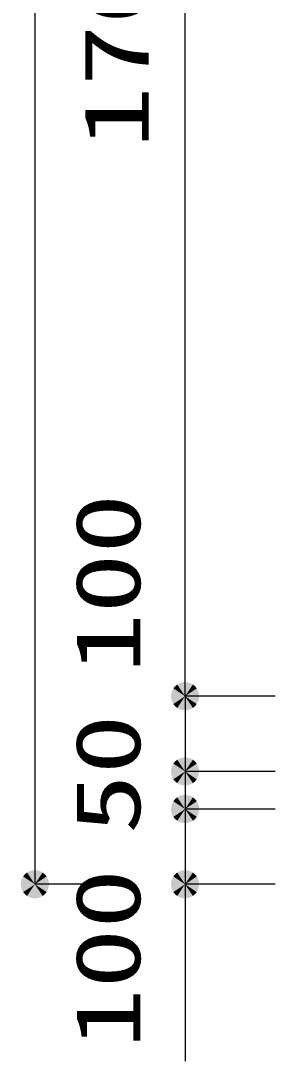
# Model space of a CAD drawing. Units: millimetres, scale not verified. Extents: x -9377 to 7942, y -6674 to 5404.
# Drawn here: x -6815 to -6476, y -4259 to -2876 of the extents above; entities that cross this region are included whole.
import ezdxf
from ezdxf.enums import TextEntityAlignment as Align

# ---------------------------------------------------------------- set-up
doc = ezdxf.new("R2010")
doc.units = ezdxf.units.MM
doc.header["$LTSCALE"] = 30
doc.layers.add('0-6_SUNPO', color=7, linetype='Continuous', lineweight=25)
doc.styles.add('ＭＳ ゴシック', font='')
doc.styles.get('ＭＳ ゴシック').set_extended_font_data('MS Gothic')

msp = doc.modelspace()

# ---------------------------------------------------------------- linework, layer by layer
at = {"layer": '0-6_SUNPO', "color": 4}
for p, q in [((-6795.93, -1923.58), (-6795.93, -4023.58)), ((-6595.93, -3773.58), (-6595.93, -2073.58)), ((-6475.93, -3773.58), (-6595.93, -3773.58)), ((-6595.93, -3773.58), (-6595.93, -3873.58)), ((-6475.93, -3773.58), (-6595.93, -3773.58)), ((-6475.93, -3873.58), (-6595.93, -3873.58)), ((-6475.93, -3873.58), (-6595.93, -3873.58)), ((-6595.93, -3873.58), (-6595.93, -3923.58)), ((-6475.93, -3923.58), (-6595.93, -3923.58)), ((-6475.93, -3923.58), (-6595.93, -3923.58)), ((-6595.93, -3923.58), (-6595.93, -4023.58)), ((-6675.93, -4023.58), (-6795.93, -4023.58)), ((-6475.93, -4023.58), (-6595.93, -4023.58)), ((-6595.93, -4023.58), (-6595.93, -4258.82))]:
    msp.add_line(p, q, dxfattribs=at)
at = {"layer": '0-6_SUNPO'}
for points in [[(-6609.19, -3760.32), (-6595.93, -3773.58), (-6611.52, -3763.16)], [(-6609.19, -3760.32), (-6595.93, -3773.58), (-6611.52, -3763.16)], [(-6606.35, -3757.99), (-6595.93, -3773.58), (-6609.19, -3760.32)], [(-6606.35, -3757.99), (-6595.93, -3773.58), (-6609.19, -3760.32)], [(-6603.11, -3756.26), (-6595.93, -3773.58), (-6606.35, -3757.99)], [(-6603.11, -3756.26), (-6595.93, -3773.58), (-6606.35, -3757.99)], [(-6599.59, -3755.19), (-6595.93, -3773.58), (-6603.11, -3756.26)], [(-6599.59, -3755.19), (-6595.93, -3773.58), (-6603.11, -3756.26)], [(-6595.93, -3754.83), (-6595.93, -3773.58), (-6599.59, -3755.19)], [(-6595.93, -3754.83), (-6595.93, -3773.58), (-6599.59, -3755.19)], [(-6592.28, -3755.19), (-6595.93, -3773.58), (-6595.93, -3754.83)], [(-6592.28, -3755.19), (-6595.93, -3773.58), (-6595.93, -3754.83)], [(-6588.76, -3756.26), (-6595.93, -3773.58), (-6592.28, -3755.19)], [(-6588.76, -3756.26), (-6595.93, -3773.58), (-6592.28, -3755.19)], [(-6585.52, -3757.99), (-6595.93, -3773.58), (-6588.76, -3756.26)], [(-6585.52, -3757.99), (-6595.93, -3773.58), (-6588.76, -3756.26)], [(-6582.68, -3760.32), (-6595.93, -3773.58), (-6585.52, -3757.99)], [(-6582.68, -3760.32), (-6595.93, -3773.58), (-6585.52, -3757.99)], [(-6580.34, -3763.16), (-6595.93, -3773.58), (-6582.68, -3760.32)], [(-6580.34, -3763.16), (-6595.93, -3773.58), (-6582.68, -3760.32)], [(-6614.32, -3769.92), (-6595.93, -3773.58), (-6614.68, -3773.58)], [(-6614.32, -3769.92), (-6595.93, -3773.58), (-6614.68, -3773.58)], [(-6614.68, -3773.58), (-6595.93, -3773.58), (-6614.32, -3777.24)], [(-6614.68, -3773.58), (-6595.93, -3773.58), (-6614.32, -3777.24)], [(-6613.26, -3766.41), (-6595.93, -3773.58), (-6614.32, -3769.92)], [(-6613.26, -3766.41), (-6595.93, -3773.58), (-6614.32, -3769.92)], [(-6614.32, -3777.24), (-6595.93, -3773.58), (-6613.26, -3780.76)], [(-6614.32, -3777.24), (-6595.93, -3773.58), (-6613.26, -3780.76)], [(-6611.52, -3763.16), (-6595.93, -3773.58), (-6613.26, -3766.41)], [(-6611.52, -3763.16), (-6595.93, -3773.58), (-6613.26, -3766.41)], [(-6613.26, -3780.76), (-6595.93, -3773.58), (-6611.52, -3784)], [(-6613.26, -3780.76), (-6595.93, -3773.58), (-6611.52, -3784)], [(-6611.52, -3784), (-6595.93, -3773.58), (-6609.19, -3786.84)], [(-6611.52, -3784), (-6595.93, -3773.58), (-6609.19, -3786.84)], [(-6609.19, -3786.84), (-6595.93, -3773.58), (-6606.35, -3789.17)], [(-6609.19, -3786.84), (-6595.93, -3773.58), (-6606.35, -3789.17)], [(-6606.35, -3789.17), (-6595.93, -3773.58), (-6603.11, -3790.9)], [(-6606.35, -3789.17), (-6595.93, -3773.58), (-6603.11, -3790.9)], [(-6603.11, -3790.9), (-6595.93, -3773.58), (-6599.59, -3791.97)], [(-6603.11, -3790.9), (-6595.93, -3773.58), (-6599.59, -3791.97)], [(-6599.59, -3791.97), (-6595.93, -3773.58), (-6595.93, -3792.33)], [(-6599.59, -3791.97), (-6595.93, -3773.58), (-6595.93, -3792.33)], [(-6578.61, -3766.41), (-6595.93, -3773.58), (-6580.34, -3763.16)], [(-6578.61, -3766.41), (-6595.93, -3773.58), (-6580.34, -3763.16)], [(-6577.54, -3769.92), (-6595.93, -3773.58), (-6578.61, -3766.41)], [(-6577.54, -3769.92), (-6595.93, -3773.58), (-6578.61, -3766.41)], [(-6577.18, -3773.58), (-6595.93, -3773.58), (-6577.54, -3769.92)], [(-6577.18, -3773.58), (-6595.93, -3773.58), (-6577.54, -3769.92)], [(-6595.93, -3792.33), (-6595.93, -3773.58), (-6592.28, -3791.97)], [(-6592.28, -3791.97), (-6595.93, -3773.58), (-6588.76, -3790.9)], [(-6588.76, -3790.9), (-6595.93, -3773.58), (-6585.52, -3789.17)], [(-6585.52, -3789.17), (-6595.93, -3773.58), (-6582.68, -3786.84)], [(-6582.68, -3786.84), (-6595.93, -3773.58), (-6580.34, -3784)], [(-6580.34, -3784), (-6595.93, -3773.58), (-6578.61, -3780.76)], [(-6578.61, -3780.76), (-6595.93, -3773.58), (-6577.54, -3777.24)], [(-6577.54, -3777.24), (-6595.93, -3773.58), (-6577.18, -3773.58)], [(-6595.93, -3792.33), (-6595.93, -3773.58), (-6592.28, -3791.97)], [(-6592.28, -3791.97), (-6595.93, -3773.58), (-6588.76, -3790.9)], [(-6588.76, -3790.9), (-6595.93, -3773.58), (-6585.52, -3789.17)], [(-6585.52, -3789.17), (-6595.93, -3773.58), (-6582.68, -3786.84)], [(-6582.68, -3786.84), (-6595.93, -3773.58), (-6580.34, -3784)], [(-6580.34, -3784), (-6595.93, -3773.58), (-6578.61, -3780.76)], [(-6578.61, -3780.76), (-6595.93, -3773.58), (-6577.54, -3777.24)], [(-6577.54, -3777.24), (-6595.93, -3773.58), (-6577.18, -3773.58)], [(-6606.35, -3857.99), (-6595.93, -3873.58), (-6609.19, -3860.32)], [(-6606.35, -3857.99), (-6595.93, -3873.58), (-6609.19, -3860.32)], [(-6603.11, -3856.26), (-6595.93, -3873.58), (-6606.35, -3857.99)], [(-6603.11, -3856.26), (-6595.93, -3873.58), (-6606.35, -3857.99)], [(-6599.59, -3855.19), (-6595.93, -3873.58), (-6603.11, -3856.26)], [(-6599.59, -3855.19), (-6595.93, -3873.58), (-6603.11, -3856.26)], [(-6595.93, -3854.83), (-6595.93, -3873.58), (-6599.59, -3855.19)], [(-6595.93, -3854.83), (-6595.93, -3873.58), (-6599.59, -3855.19)], [(-6592.28, -3855.19), (-6595.93, -3873.58), (-6595.93, -3854.83)], [(-6592.28, -3855.19), (-6595.93, -3873.58), (-6595.93, -3854.83)], [(-6588.76, -3856.26), (-6595.93, -3873.58), (-6592.28, -3855.19)], [(-6588.76, -3856.26), (-6595.93, -3873.58), (-6592.28, -3855.19)], [(-6585.52, -3857.99), (-6595.93, -3873.58), (-6588.76, -3856.26)], [(-6585.52, -3857.99), (-6595.93, -3873.58), (-6588.76, -3856.26)], [(-6582.68, -3860.32), (-6595.93, -3873.58), (-6585.52, -3857.99)], [(-6582.68, -3860.32), (-6595.93, -3873.58), (-6585.52, -3857.99)], [(-6614.32, -3869.92), (-6595.93, -3873.58), (-6614.68, -3873.58)], [(-6614.32, -3869.92), (-6595.93, -3873.58), (-6614.68, -3873.58)], [(-6613.26, -3866.41), (-6595.93, -3873.58), (-6614.32, -3869.92)], [(-6613.26, -3866.41), (-6595.93, -3873.58), (-6614.32, -3869.92)], [(-6611.52, -3863.16), (-6595.93, -3873.58), (-6613.26, -3866.41)], [(-6611.52, -3863.16), (-6595.93, -3873.58), (-6613.26, -3866.41)], [(-6609.19, -3860.32), (-6595.93, -3873.58), (-6611.52, -3863.16)], [(-6609.19, -3860.32), (-6595.93, -3873.58), (-6611.52, -3863.16)], [(-6580.34, -3863.16), (-6595.93, -3873.58), (-6582.68, -3860.32)], [(-6580.34, -3863.16), (-6595.93, -3873.58), (-6582.68, -3860.32)], [(-6578.61, -3866.41), (-6595.93, -3873.58), (-6580.34, -3863.16)], [(-6578.61, -3866.41), (-6595.93, -3873.58), (-6580.34, -3863.16)], [(-6577.54, -3869.92), (-6595.93, -3873.58), (-6578.61, -3866.41)], [(-6577.54, -3869.92), (-6595.93, -3873.58), (-6578.61, -3866.41)], [(-6577.18, -3873.58), (-6595.93, -3873.58), (-6577.54, -3869.92)], [(-6577.18, -3873.58), (-6595.93, -3873.58), (-6577.54, -3869.92)], [(-6614.68, -3873.58), (-6595.93, -3873.58), (-6614.32, -3877.24)], [(-6614.68, -3873.58), (-6595.93, -3873.58), (-6614.32, -3877.24)], [(-6614.32, -3877.24), (-6595.93, -3873.58), (-6613.26, -3880.76)], [(-6614.32, -3877.24), (-6595.93, -3873.58), (-6613.26, -3880.76)], [(-6613.26, -3880.76), (-6595.93, -3873.58), (-6611.52, -3884)], [(-6613.26, -3880.76), (-6595.93, -3873.58), (-6611.52, -3884)], [(-6611.52, -3884), (-6595.93, -3873.58), (-6609.19, -3886.84)], [(-6611.52, -3884), (-6595.93, -3873.58), (-6609.19, -3886.84)], [(-6609.19, -3886.84), (-6595.93, -3873.58), (-6606.35, -3889.17)], [(-6609.19, -3886.84), (-6595.93, -3873.58), (-6606.35, -3889.17)], [(-6606.35, -3889.17), (-6595.93, -3873.58), (-6603.11, -3890.9)], [(-6606.35, -3889.17), (-6595.93, -3873.58), (-6603.11, -3890.9)], [(-6603.11, -3890.9), (-6595.93, -3873.58), (-6599.59, -3891.97)], [(-6603.11, -3890.9), (-6595.93, -3873.58), (-6599.59, -3891.97)], [(-6599.59, -3891.97), (-6595.93, -3873.58), (-6595.93, -3892.33)], [(-6599.59, -3891.97), (-6595.93, -3873.58), (-6595.93, -3892.33)], [(-6595.93, -3892.33), (-6595.93, -3873.58), (-6592.28, -3891.97)], [(-6592.28, -3891.97), (-6595.93, -3873.58), (-6588.76, -3890.9)], [(-6588.76, -3890.9), (-6595.93, -3873.58), (-6585.52, -3889.17)], [(-6585.52, -3889.17), (-6595.93, -3873.58), (-6582.68, -3886.84)], [(-6582.68, -3886.84), (-6595.93, -3873.58), (-6580.34, -3884)], [(-6580.34, -3884), (-6595.93, -3873.58), (-6578.61, -3880.76)], [(-6578.61, -3880.76), (-6595.93, -3873.58), (-6577.54, -3877.24)], [(-6577.54, -3877.24), (-6595.93, -3873.58), (-6577.18, -3873.58)], [(-6595.93, -3892.33), (-6595.93, -3873.58), (-6592.28, -3891.97)], [(-6592.28, -3891.97), (-6595.93, -3873.58), (-6588.76, -3890.9)], [(-6588.76, -3890.9), (-6595.93, -3873.58), (-6585.52, -3889.17)], [(-6585.52, -3889.17), (-6595.93, -3873.58), (-6582.68, -3886.84)], [(-6582.68, -3886.84), (-6595.93, -3873.58), (-6580.34, -3884)], [(-6580.34, -3884), (-6595.93, -3873.58), (-6578.61, -3880.76)], [(-6578.61, -3880.76), (-6595.93, -3873.58), (-6577.54, -3877.24)], [(-6577.54, -3877.24), (-6595.93, -3873.58), (-6577.18, -3873.58)], [(-6611.52, -3913.16), (-6595.93, -3923.58), (-6613.26, -3916.41)], [(-6611.52, -3913.16), (-6595.93, -3923.58), (-6613.26, -3916.41)], [(-6609.19, -3910.32), (-6595.93, -3923.58), (-6611.52, -3913.16)], [(-6609.19, -3910.32), (-6595.93, -3923.58), (-6611.52, -3913.16)], [(-6606.35, -3907.99), (-6595.93, -3923.58), (-6609.19, -3910.32)], [(-6606.35, -3907.99), (-6595.93, -3923.58), (-6609.19, -3910.32)], [(-6603.11, -3906.26), (-6595.93, -3923.58), (-6606.35, -3907.99)], [(-6603.11, -3906.26), (-6595.93, -3923.58), (-6606.35, -3907.99)], [(-6599.59, -3905.19), (-6595.93, -3923.58), (-6603.11, -3906.26)], [(-6599.59, -3905.19), (-6595.93, -3923.58), (-6603.11, -3906.26)], [(-6595.93, -3904.83), (-6595.93, -3923.58), (-6599.59, -3905.19)], [(-6595.93, -3904.83), (-6595.93, -3923.58), (-6599.59, -3905.19)], [(-6592.28, -3905.19), (-6595.93, -3923.58), (-6595.93, -3904.83)], [(-6592.28, -3905.19), (-6595.93, -3923.58), (-6595.93, -3904.83)], [(-6588.76, -3906.26), (-6595.93, -3923.58), (-6592.28, -3905.19)], [(-6588.76, -3906.26), (-6595.93, -3923.58), (-6592.28, -3905.19)], [(-6585.52, -3907.99), (-6595.93, -3923.58), (-6588.76, -3906.26)], [(-6585.52, -3907.99), (-6595.93, -3923.58), (-6588.76, -3906.26)], [(-6582.68, -3910.32), (-6595.93, -3923.58), (-6585.52, -3907.99)], [(-6582.68, -3910.32), (-6595.93, -3923.58), (-6585.52, -3907.99)], [(-6580.34, -3913.16), (-6595.93, -3923.58), (-6582.68, -3910.32)], [(-6580.34, -3913.16), (-6595.93, -3923.58), (-6582.68, -3910.32)], [(-6578.61, -3916.41), (-6595.93, -3923.58), (-6580.34, -3913.16)], [(-6578.61, -3916.41), (-6595.93, -3923.58), (-6580.34, -3913.16)], [(-6614.32, -3919.92), (-6595.93, -3923.58), (-6614.68, -3923.58)], [(-6614.32, -3919.92), (-6595.93, -3923.58), (-6614.68, -3923.58)], [(-6614.68, -3923.58), (-6595.93, -3923.58), (-6614.32, -3927.24)], [(-6614.68, -3923.58), (-6595.93, -3923.58), (-6614.32, -3927.24)], [(-6613.26, -3916.41), (-6595.93, -3923.58), (-6614.32, -3919.92)], [(-6613.26, -3916.41), (-6595.93, -3923.58), (-6614.32, -3919.92)], [(-6614.32, -3927.24), (-6595.93, -3923.58), (-6613.26, -3930.76)], [(-6614.32, -3927.24), (-6595.93, -3923.58), (-6613.26, -3930.76)], [(-6613.26, -3930.76), (-6595.93, -3923.58), (-6611.52, -3934)], [(-6613.26, -3930.76), (-6595.93, -3923.58), (-6611.52, -3934)], [(-6611.52, -3934), (-6595.93, -3923.58), (-6609.19, -3936.84)], [(-6611.52, -3934), (-6595.93, -3923.58), (-6609.19, -3936.84)], [(-6609.19, -3936.84), (-6595.93, -3923.58), (-6606.35, -3939.17)], [(-6609.19, -3936.84), (-6595.93, -3923.58), (-6606.35, -3939.17)], [(-6606.35, -3939.17), (-6595.93, -3923.58), (-6603.11, -3940.9)], [(-6606.35, -3939.17), (-6595.93, -3923.58), (-6603.11, -3940.9)], [(-6603.11, -3940.9), (-6595.93, -3923.58), (-6599.59, -3941.97)], [(-6603.11, -3940.9), (-6595.93, -3923.58), (-6599.59, -3941.97)], [(-6599.59, -3941.97), (-6595.93, -3923.58), (-6595.93, -3942.33)], [(-6599.59, -3941.97), (-6595.93, -3923.58), (-6595.93, -3942.33)], [(-6577.54, -3919.92), (-6595.93, -3923.58), (-6578.61, -3916.41)], [(-6577.54, -3919.92), (-6595.93, -3923.58), (-6578.61, -3916.41)], [(-6577.18, -3923.58), (-6595.93, -3923.58), (-6577.54, -3919.92)], [(-6577.18, -3923.58), (-6595.93, -3923.58), (-6577.54, -3919.92)], [(-6595.93, -3942.33), (-6595.93, -3923.58), (-6592.28, -3941.97)], [(-6592.28, -3941.97), (-6595.93, -3923.58), (-6588.76, -3940.9)], [(-6588.76, -3940.9), (-6595.93, -3923.58), (-6585.52, -3939.17)], [(-6585.52, -3939.17), (-6595.93, -3923.58), (-6582.68, -3936.84)], [(-6582.68, -3936.84), (-6595.93, -3923.58), (-6580.34, -3934)], [(-6580.34, -3934), (-6595.93, -3923.58), (-6578.61, -3930.76)], [(-6578.61, -3930.76), (-6595.93, -3923.58), (-6577.54, -3927.24)], [(-6577.54, -3927.24), (-6595.93, -3923.58), (-6577.18, -3923.58)], [(-6595.93, -3942.33), (-6595.93, -3923.58), (-6592.28, -3941.97)], [(-6592.28, -3941.97), (-6595.93, -3923.58), (-6588.76, -3940.9)], [(-6588.76, -3940.9), (-6595.93, -3923.58), (-6585.52, -3939.17)], [(-6585.52, -3939.17), (-6595.93, -3923.58), (-6582.68, -3936.84)], [(-6582.68, -3936.84), (-6595.93, -3923.58), (-6580.34, -3934)], [(-6580.34, -3934), (-6595.93, -3923.58), (-6578.61, -3930.76)], [(-6578.61, -3930.76), (-6595.93, -3923.58), (-6577.54, -3927.24)], [(-6577.54, -3927.24), (-6595.93, -3923.58), (-6577.18, -3923.58)], [(-6809.19, -4010.32), (-6795.93, -4023.58), (-6811.52, -4013.16)], [(-6806.35, -4007.99), (-6795.93, -4023.58), (-6809.19, -4010.32)], [(-6803.11, -4006.26), (-6795.93, -4023.58), (-6806.35, -4007.99)], [(-6799.59, -4005.19), (-6795.93, -4023.58), (-6803.11, -4006.26)], [(-6795.93, -4004.83), (-6795.93, -4023.58), (-6799.59, -4005.19)], [(-6792.28, -4005.19), (-6795.93, -4023.58), (-6795.93, -4004.83)], [(-6788.76, -4006.26), (-6795.93, -4023.58), (-6792.28, -4005.19)], [(-6785.52, -4007.99), (-6795.93, -4023.58), (-6788.76, -4006.26)], [(-6782.68, -4010.32), (-6795.93, -4023.58), (-6785.52, -4007.99)], [(-6780.34, -4013.16), (-6795.93, -4023.58), (-6782.68, -4010.32)], [(-6609.19, -4010.32), (-6595.93, -4023.58), (-6611.52, -4013.16)], [(-6606.35, -4007.99), (-6595.93, -4023.58), (-6609.19, -4010.32)], [(-6603.11, -4006.26), (-6595.93, -4023.58), (-6606.35, -4007.99)], [(-6599.59, -4005.19), (-6595.93, -4023.58), (-6603.11, -4006.26)], [(-6595.93, -4004.83), (-6595.93, -4023.58), (-6599.59, -4005.19)], [(-6592.28, -4005.19), (-6595.93, -4023.58), (-6595.93, -4004.83)], [(-6588.76, -4006.26), (-6595.93, -4023.58), (-6592.28, -4005.19)], [(-6585.52, -4007.99), (-6595.93, -4023.58), (-6588.76, -4006.26)], [(-6582.68, -4010.32), (-6595.93, -4023.58), (-6585.52, -4007.99)], [(-6580.34, -4013.16), (-6595.93, -4023.58), (-6582.68, -4010.32)], [(-6814.32, -4019.92), (-6795.93, -4023.58), (-6814.68, -4023.58)], [(-6814.68, -4023.58), (-6795.93, -4023.58), (-6814.32, -4027.24)], [(-6813.26, -4016.41), (-6795.93, -4023.58), (-6814.32, -4019.92)], [(-6814.32, -4027.24), (-6795.93, -4023.58), (-6813.26, -4030.76)], [(-6811.52, -4013.16), (-6795.93, -4023.58), (-6813.26, -4016.41)], [(-6813.26, -4030.76), (-6795.93, -4023.58), (-6811.52, -4034)], [(-6811.52, -4034), (-6795.93, -4023.58), (-6809.19, -4036.84)], [(-6809.19, -4036.84), (-6795.93, -4023.58), (-6806.35, -4039.17)], [(-6806.35, -4039.17), (-6795.93, -4023.58), (-6803.11, -4040.9)], [(-6803.11, -4040.9), (-6795.93, -4023.58), (-6799.59, -4041.97)], [(-6799.59, -4041.97), (-6795.93, -4023.58), (-6795.93, -4042.33)], [(-6778.61, -4016.41), (-6795.93, -4023.58), (-6780.34, -4013.16)], [(-6777.54, -4019.92), (-6795.93, -4023.58), (-6778.61, -4016.41)], [(-6777.18, -4023.58), (-6795.93, -4023.58), (-6777.54, -4019.92)], [(-6795.93, -4042.33), (-6795.93, -4023.58), (-6792.28, -4041.97)], [(-6792.28, -4041.97), (-6795.93, -4023.58), (-6788.76, -4040.9)], [(-6788.76, -4040.9), (-6795.93, -4023.58), (-6785.52, -4039.17)], [(-6785.52, -4039.17), (-6795.93, -4023.58), (-6782.68, -4036.84)], [(-6782.68, -4036.84), (-6795.93, -4023.58), (-6780.34, -4034)], [(-6780.34, -4034), (-6795.93, -4023.58), (-6778.61, -4030.76)], [(-6778.61, -4030.76), (-6795.93, -4023.58), (-6777.54, -4027.24)], [(-6777.54, -4027.24), (-6795.93, -4023.58), (-6777.18, -4023.58)], [(-6614.32, -4019.92), (-6595.93, -4023.58), (-6614.68, -4023.58)], [(-6614.68, -4023.58), (-6595.93, -4023.58), (-6614.32, -4027.24)], [(-6613.26, -4016.41), (-6595.93, -4023.58), (-6614.32, -4019.92)], [(-6614.32, -4027.24), (-6595.93, -4023.58), (-6613.26, -4030.76)], [(-6611.52, -4013.16), (-6595.93, -4023.58), (-6613.26, -4016.41)], [(-6613.26, -4030.76), (-6595.93, -4023.58), (-6611.52, -4034)], [(-6611.52, -4034), (-6595.93, -4023.58), (-6609.19, -4036.84)], [(-6609.19, -4036.84), (-6595.93, -4023.58), (-6606.35, -4039.17)], [(-6606.35, -4039.17), (-6595.93, -4023.58), (-6603.11, -4040.9)], [(-6603.11, -4040.9), (-6595.93, -4023.58), (-6599.59, -4041.97)], [(-6599.59, -4041.97), (-6595.93, -4023.58), (-6595.93, -4042.33)], [(-6578.61, -4016.41), (-6595.93, -4023.58), (-6580.34, -4013.16)], [(-6577.54, -4019.92), (-6595.93, -4023.58), (-6578.61, -4016.41)], [(-6577.18, -4023.58), (-6595.93, -4023.58), (-6577.54, -4019.92)], [(-6595.93, -4042.33), (-6595.93, -4023.58), (-6592.28, -4041.97)], [(-6592.28, -4041.97), (-6595.93, -4023.58), (-6588.76, -4040.9)], [(-6588.76, -4040.9), (-6595.93, -4023.58), (-6585.52, -4039.17)], [(-6585.52, -4039.17), (-6595.93, -4023.58), (-6582.68, -4036.84)], [(-6582.68, -4036.84), (-6595.93, -4023.58), (-6580.34, -4034)], [(-6580.34, -4034), (-6595.93, -4023.58), (-6578.61, -4030.76)], [(-6578.61, -4030.76), (-6595.93, -4023.58), (-6577.54, -4027.24)], [(-6577.54, -4027.24), (-6595.93, -4023.58), (-6577.18, -4023.58)]]:
    msp.add_solid(points, dxfattribs=at)

# ---------------------------------------------------------------- texts
at = {"layer": '0-6_SUNPO', "color": 3, "style": 'ＭＳ ゴシック'}
for s, width, p in [('1700', 1.4, (-6618.43, -3045.3)), ('100', 1.35, (-6629.68, -3742.96)), ('50', 1.35, (-6629.68, -3956.87)), ('100', 1.35, (-6629.68, -4241.69))]:
    msp.add_text(s, height=86.59, rotation=90, dxfattribs=dict(at, width=width)).set_placement(p, align=Align.BOTTOM_LEFT)

doc.saveas('drawing.dxf')
